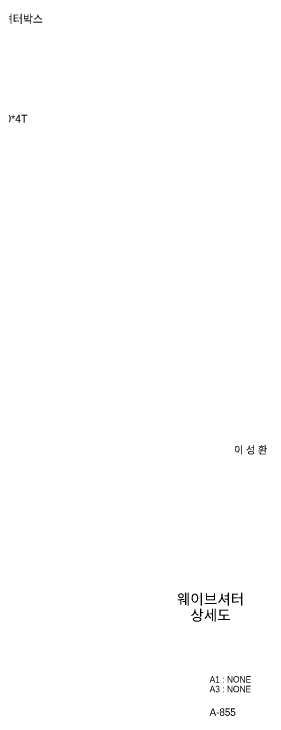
# Model space of a CAD drawing. Header units: millimetres. Extents: x -6941 to 136681, y 2065 to 58366.
# Drawn here: x 133731 to 136681, y 4015 to 12218 of the extents above; entities that cross this region are included whole.
import ezdxf
from ezdxf.enums import TextEntityAlignment as Align

# ---------------------------------------------------------------- set-up
doc = ezdxf.new("R2010")
doc.units = ezdxf.units.MM
doc.header["$LTSCALE"] = 4
doc.header["$MEASUREMENT"] = 0
doc.layers.add('A-BORD-TEXT', color=3, linetype='CONTINUOUS')
doc.layers.add('실명박스', color=7, linetype='CONTINUOUS')
doc.styles.add('돋움', font='')
doc.styles.add('맑은고딕', font='malgun.ttf')
doc.styles.get('돋움').set_extended_font_data('Dotum')

msp = doc.modelspace()

# ---------------------------------------------------------------- texts
at = {"layer": 'A-BORD-TEXT', "style": '맑은고딕'}
msp.add_text('이 성 환', height=87.5, dxfattribs=at).set_placement((136685.84, 7079.5), align=Align.RIGHT)
for s, p in [('웨이브셔터', (136023.08, 5379.4)), ('상세도', (136023.08, 5191.9))]:
    msp.add_text(s, height=125, dxfattribs=at).set_placement(p, align=Align.MIDDLE_CENTER)
at = {"layer": 'A-BORD-TEXT', "style": '돋움'}
for s, height, p in [('A1 : NONE', 75, (136012.34, 4405.66)), ('A3 : NONE', 75, (136012.34, 4292.29)), ('A-855', 87.5, (136012.33, 4016.38))]:
    msp.add_text(s, height=height, dxfattribs=at).set_placement(p)
at = {"layer": '실명박스', "color": 3, "ltscale": 0.15, "style": '돋움'}
for s, p in [("ST'L EGI 1.2T 셔터박스", (132793.81, 12112.55, 0)), ("ST'L ANGLE 50*50*4T", (132646.05, 10949.07, 0))]:
    msp.add_text(s, height=93.521, dxfattribs=at).set_placement(p)

doc.saveas('drawing.dxf')
